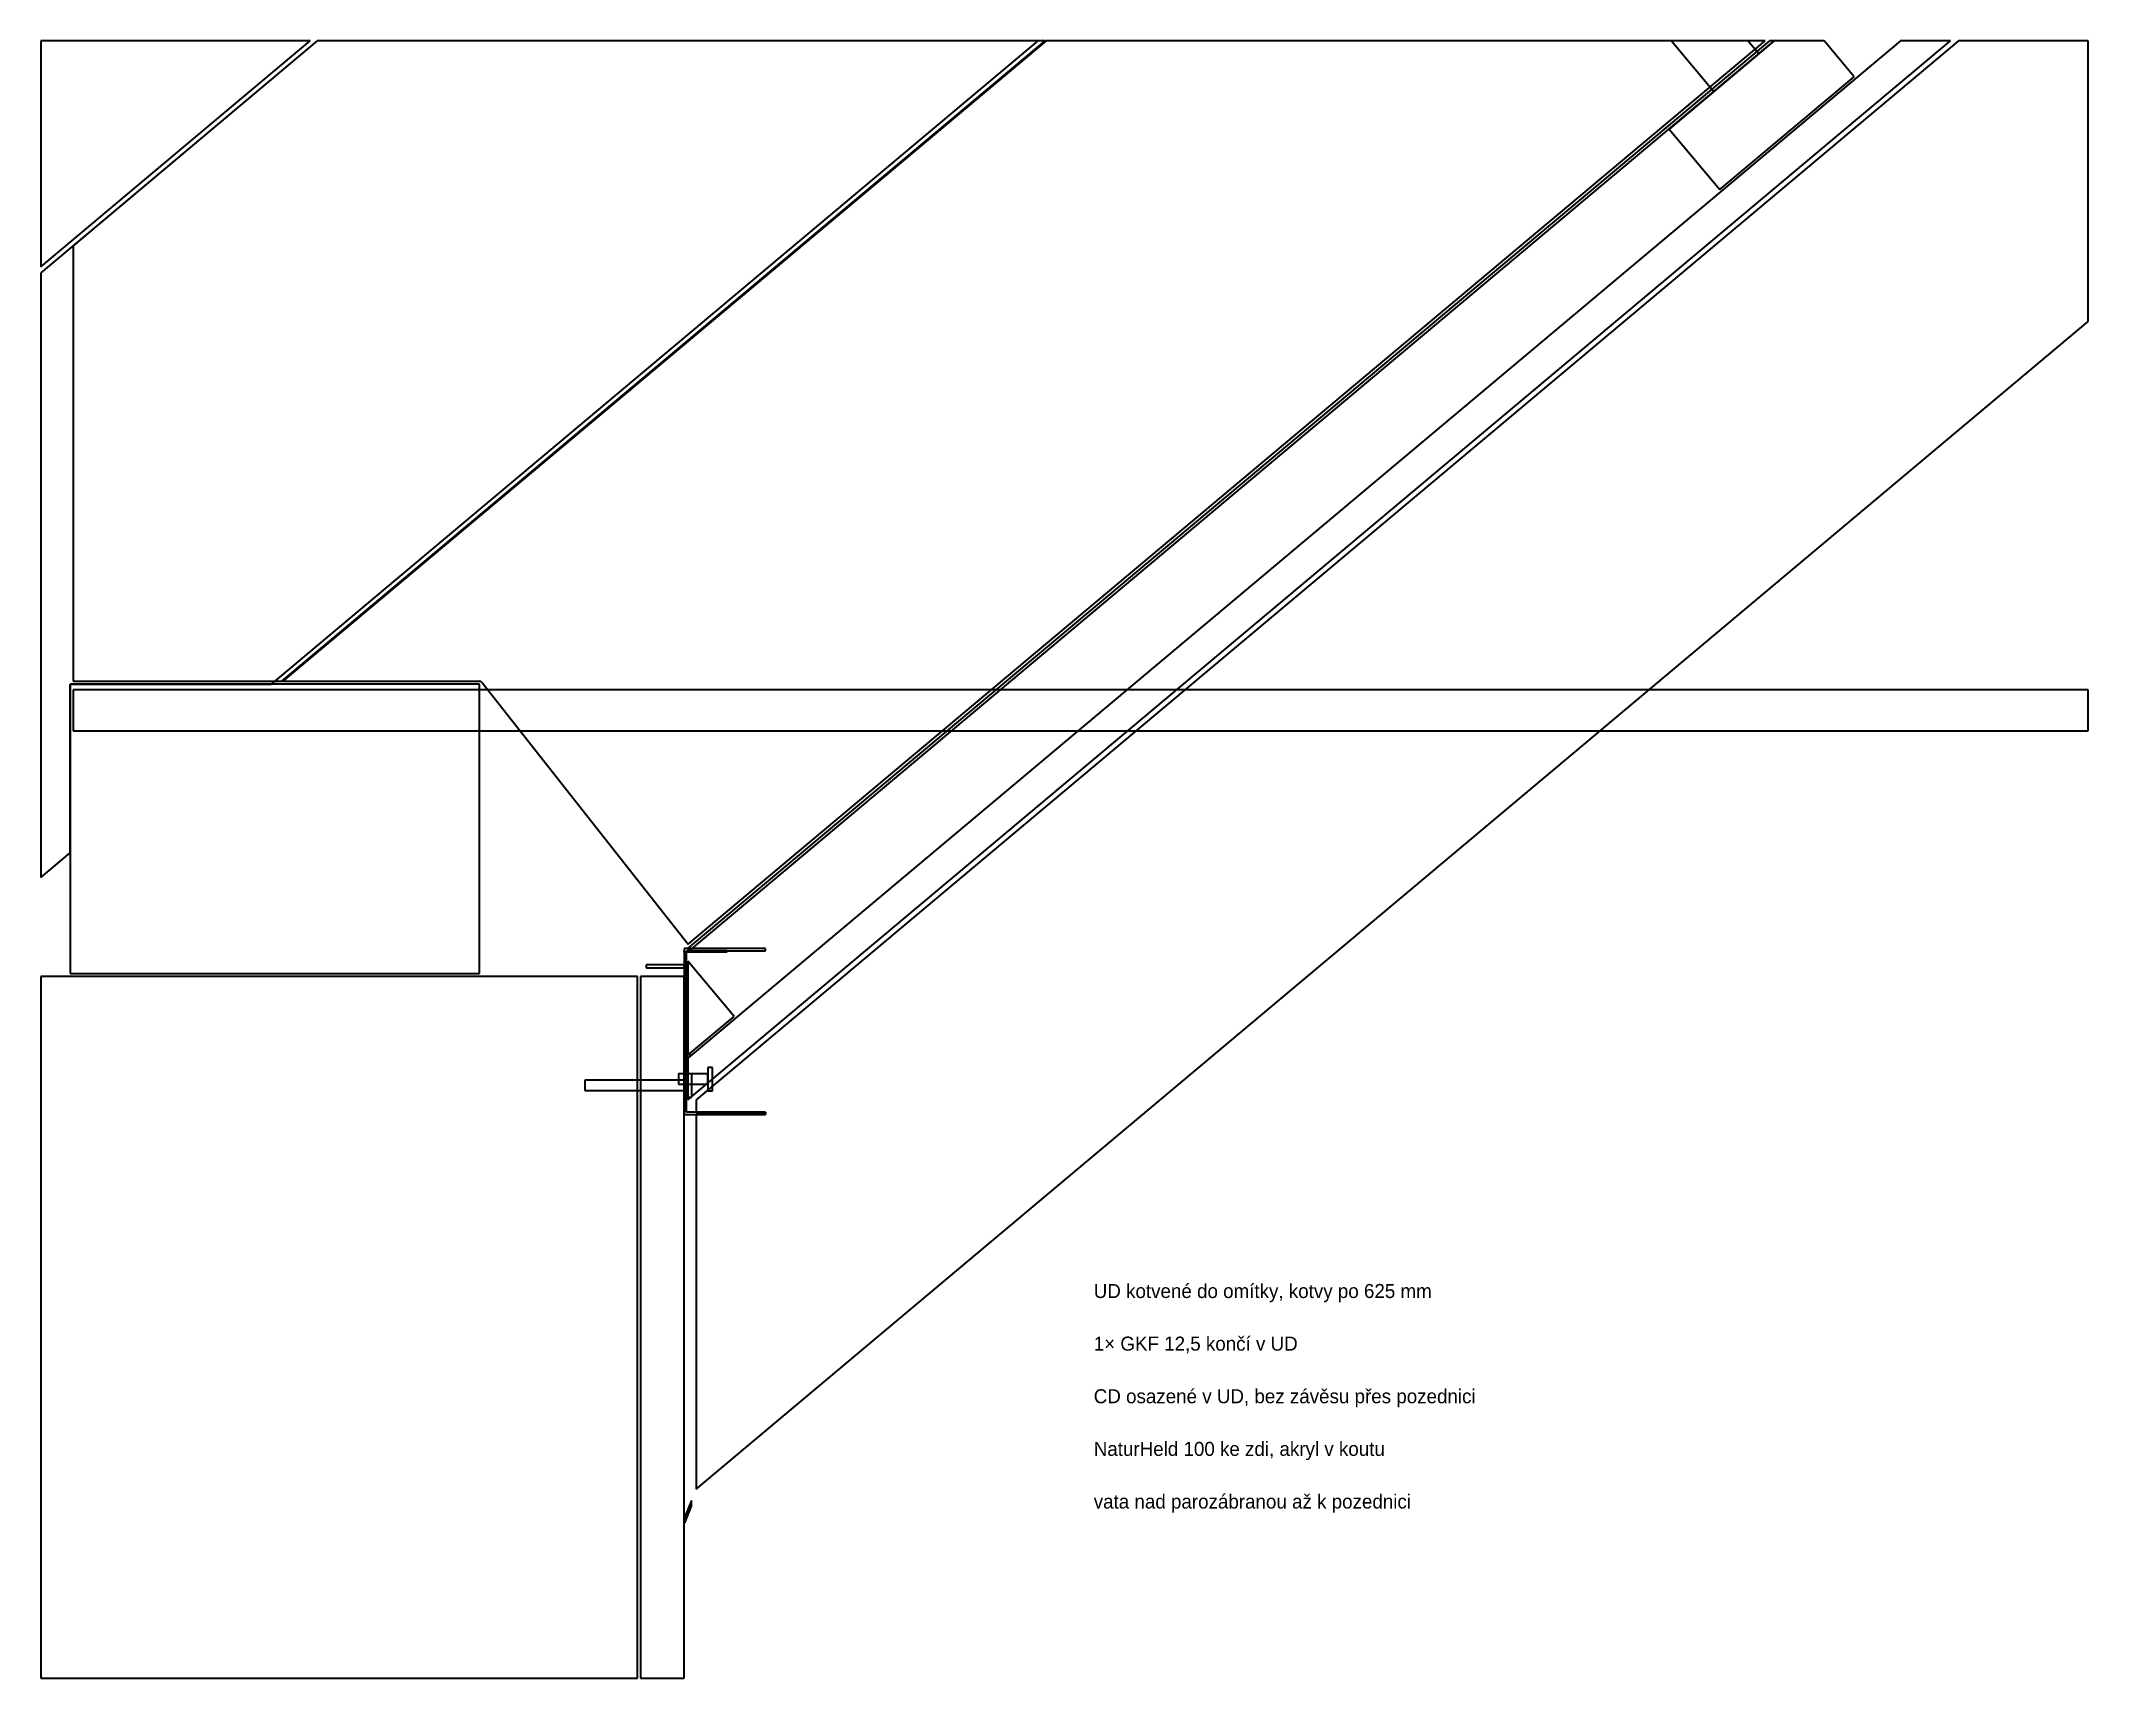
# Model space of a CAD drawing. Header units: millimetres. Extents: x -220 to 480, y 2960 to 3520.
import ezdxf

# ---------------------------------------------------------------- set-up
doc = ezdxf.new("R2010")
doc.units = ezdxf.units.MM
for name, color, linetype, lineweight in [('eave_acrylic', 7, 'Continuous', 35), ('eave_ud', 4, 'Continuous', 35), ('joint_screw', 7, 'Continuous', 35), ('masonry', 1, 'Continuous', 35), ('plaster', 2, 'Continuous', 35), ('plenum_wool', 3, 'Continuous', 35), ('rafters', 2, 'Continuous', 35), ('roofing', 1, 'Continuous', 35), ('slope_cd', 4, 'Continuous', 35), ('slope_direct_hanger', 4, 'Continuous', 35), ('slope_foil', 4, 'Continuous', 35), ('slope_gkf', 4, 'Continuous', 35), ('slope_naturheld_140', 5, 'Continuous', 35), ('tie_rod', 4, 'Continuous', 35), ('vapour_brake_tape', 2, 'Continuous', 35), ('wall_plate', 2, 'Continuous', 35)]:
    doc.layers.add(name, color=color, linetype=linetype, lineweight=lineweight)
doc.layers.add('NOTES', color=7, linetype='Continuous')

msp = doc.modelspace()

# ---------------------------------------------------------------- linework, layer by layer
at = {"layer": 'eave_acrylic'}
for p, q in [((2.4, 3020.79), (0.2, 3015.14)), ((0.2, 3013.14), (2.4, 3018.79)), ((2.4, 3018.79), (2.4, 3020.79)), ((0.2, 3015.14), (0.2, 3013.14))]:
    msp.add_line(p, q, dxfattribs=at)
at = {"layer": 'eave_ud'}
for p, q in [((0, 3209.51), (0, 3152.74)), ((27.8, 3209.51), (0, 3209.51)), ((0.8, 3208.71), (27.8, 3208.71)), ((0.8, 3153.54), (0.8, 3208.71)), ((27.8, 3208.71), (27.8, 3209.51)), ((0, 3152.74), (27.8, 3152.74)), ((27.8, 3153.54), (0.8, 3153.54)), ((27.8, 3152.74), (27.8, 3153.54))]:
    msp.add_line(p, q, dxfattribs=at)
at = {"layer": 'joint_screw'}
for p, q in [((-34, 3164.49), (-34, 3160.99)), ((1, 3164.49), (-34, 3164.49)), ((-34, 3164.49), (-34, 3160.99)), ((1, 3164.49), (-34, 3164.49)), ((-2, 3166.65), (-2, 3163.15)), ((8, 3166.65), (-2, 3166.65)), ((-2, 3166.65), (-2, 3163.15)), ((8, 3166.65), (-2, 3166.65)), ((-2, 3166.65), (-2, 3163.15)), ((8, 3166.65), (-2, 3166.65)), ((1, 3166.74), (1, 3158.74)), ((2.6, 3166.74), (1, 3166.74)), ((1, 3166.74), (1, 3158.74)), ((2.6, 3166.74), (1, 3166.74)), ((1, 3160.99), (1, 3164.49)), ((1, 3160.99), (1, 3164.49)), ((2.6, 3158.74), (2.6, 3166.74)), ((2.6, 3158.74), (2.6, 3166.74)), ((8, 3168.9), (8, 3160.9)), ((9.6, 3168.9), (8, 3168.9)), ((8, 3168.9), (8, 3160.9)), ((9.6, 3168.9), (8, 3168.9)), ((8, 3163.15), (8, 3166.65)), ((8, 3163.15), (8, 3166.65)), ((8, 3163.15), (8, 3166.65)), ((9.6, 3160.9), (9.6, 3168.9)), ((9.6, 3160.9), (9.6, 3168.9)), ((-34, 3160.99), (1, 3160.99)), ((-34, 3160.99), (1, 3160.99)), ((-2, 3163.15), (8, 3163.15)), ((-2, 3163.15), (8, 3163.15)), ((-2, 3163.15), (8, 3163.15)), ((1, 3158.74), (2.6, 3158.74)), ((1, 3158.74), (2.6, 3158.74)), ((8, 3160.9), (9.6, 3160.9)), ((8, 3160.9), (9.6, 3160.9))]:
    msp.add_line(p, q, dxfattribs=at)
at = {"layer": 'masonry'}
for p, q in [((-16, 3200), (-220, 3200)), ((-220, 3200), (-220, 2960)), ((-16, 2960), (-16, 3200)), ((-220, 2960), (-16, 2960))]:
    msp.add_line(p, q, dxfattribs=at)
at = {"layer": 'plaster'}
for p, q in [((0, 3200), (-15, 3200)), ((-15, 3200), (-15, 2960)), ((0, 2960), (0, 3200)), ((-15, 2960), (0, 2960))]:
    msp.add_line(p, q, dxfattribs=at)
at = {"layer": 'plenum_wool'}
for p, q in [((-125.53, 3520), (-209, 3449.96)), ((-137.61, 3301), (123.38, 3520)), ((123.75, 3520), (-137.25, 3301)), ((123.38, 3520), (-125.53, 3520)), ((1.35, 3211.04), (369.55, 3520)), ((369.55, 3520), (123.75, 3520)), ((-209, 3449.96), (-209, 3301)), ((-209, 3301), (-137.61, 3301)), ((-137.25, 3301), (-70, 3301)), ((-69.21, 3300.62), (1.35, 3211.04))]:
    msp.add_line(p, q, dxfattribs=at)
msp.add_arc((-70, 3300), 1, 398.22799, 450, dxfattribs=at)
at = {"layer": 'rafters'}
for p, q in [((-125.53, 3520), (-220, 3440.73)), ((-141.19, 3300), (121, 3520)), ((121, 3520), (-125.53, 3520)), ((-220, 3440.73), (-220, 3233.87)), ((-210, 3300), (-141.19, 3300)), ((-210, 3242.26), (-210, 3300)), ((-220, 3233.87), (-210, 3242.26))]:
    msp.add_line(p, q, dxfattribs=at)
at = {"layer": 'roofing'}
for p, q in [((-220, 3442.73), (-127.92, 3520)), ((-220, 3520), (-220, 3442.73)), ((-127.92, 3520), (-220, 3520))]:
    msp.add_line(p, q, dxfattribs=at)
at = {"layer": 'slope_cd'}
for p, q in [((372.66, 3520), (336.74, 3489.86)), ((389.78, 3520), (372.66, 3520)), ((400.06, 3507.75), (389.78, 3520)), ((354.1, 3469.18), (400.06, 3507.75)), ((336.74, 3489.86), (354.1, 3469.18)), ((1.2, 3205.23), (1.2, 3173.06)), ((17.04, 3186.35), (1.2, 3205.23)), ((1.2, 3173.06), (17.04, 3186.35))]:
    msp.add_line(p, q, dxfattribs=at)
at = {"layer": 'slope_direct_hanger'}
for p, q in [((337.56, 3520), (352.07, 3502.72)), ((363.67, 3520), (337.56, 3520)), ((352.07, 3502.72), (367.39, 3515.57)), ((367.39, 3515.57), (363.67, 3520))]:
    msp.add_line(p, q, dxfattribs=at)
at = {"layer": 'slope_foil'}
for p, q in [((371.11, 3520), (1.07, 3209.51)), ((2.63, 3209.51), (372.66, 3520)), ((372.66, 3520), (371.11, 3520)), ((0, 3208.6), (-0.17, 3208.46)), ((-0.17, 3208.46), (0, 3208.46)), ((0, 3208.46), (0, 3208.6)), ((14.59, 3208.71), (1, 3208.71)), ((1, 3208.71), (1, 3208.46)), ((1, 3208.46), (14.66, 3208.46)), ((1.07, 3209.51), (2.63, 3209.51)), ((14.66, 3208.46), (14.59, 3208.71)), ((2, 3173.73), (1, 3172.89)), ((1, 3172.89), (1, 3169.61)), ((1.2, 3172.06), (2, 3172.73)), ((1.2, 3169.61), (1.2, 3172.06)), ((2, 3172.73), (2, 3173.73)), ((1, 3169.61), (1.2, 3169.61))]:
    msp.add_line(p, q, dxfattribs=at)
at = {"layer": 'slope_gkf'}
for p, q in [((1.2, 3157.74), (432.92, 3520)), ((415.86, 3520), (1.2, 3172.06)), ((432.92, 3520), (415.86, 3520)), ((1.2, 3172.06), (1.2, 3157.74))]:
    msp.add_line(p, q, dxfattribs=at)
at = {"layer": 'slope_naturheld_140'}
for p, q in [((435.67, 3520), (4, 3157.79)), ((480, 3520), (435.67, 3520)), ((480, 3424.05), (480, 3520)), ((4, 3024.64), (480, 3424.05)), ((4, 3157.79), (4, 3153.54)), ((4, 3153.54), (27.8, 3153.54)), ((4, 3152.74), (4, 3024.64)), ((27.8, 3152.74), (4, 3152.74)), ((27.8, 3153.54), (27.8, 3152.74))]:
    msp.add_line(p, q, dxfattribs=at)
at = {"layer": 'tie_rod'}
for p, q in [((-209, 3298), (-209, 3284)), ((480, 3298), (-209, 3298)), ((480, 3284), (480, 3298)), ((-209, 3284), (480, 3284))]:
    msp.add_line(p, q, dxfattribs=at)
at = {"layer": 'vapour_brake_tape'}
for p, q in [((-13, 3204), (-13, 3203)), ((0, 3204), (-13, 3204)), ((-13, 3203), (0, 3203)), ((0, 3203), (0, 3204)), ((0.8, 3204), (0.8, 3169.61)), ((1.05, 3204), (0.8, 3204)), ((1.05, 3172.93), (1.05, 3204)), ((1, 3172.89), (1.05, 3172.93)), ((1, 3169.61), (1, 3172.89)), ((0.8, 3169.61), (1, 3169.61))]:
    msp.add_line(p, q, dxfattribs=at)
at = {"layer": 'wall_plate'}
for p, q in [((-70, 3300), (-210, 3300)), ((-210, 3300), (-210, 3201)), ((-70, 3201), (-70, 3300)), ((-210, 3201), (-70, 3201))]:
    msp.add_line(p, q, dxfattribs=at)

# ---------------------------------------------------------------- texts
at = {"layer": 'NOTES'}
for s, p in [('UD kotvené do omítky, kotvy po 625 mm', (140, 3090)), ('1× GKF 12,5 končí v UD', (140, 3072)), ('CD osazené v UD, bez závěsu přes pozednici', (140, 3054)), ('NaturHeld 100 ke zdi, akryl v koutu', (140, 3036)), ('vata nad parozábranou až k pozednici', (140, 3018))]:
    msp.add_text(s, height=4.8, dxfattribs=at).set_placement(p)

doc.saveas('drawing.dxf')
